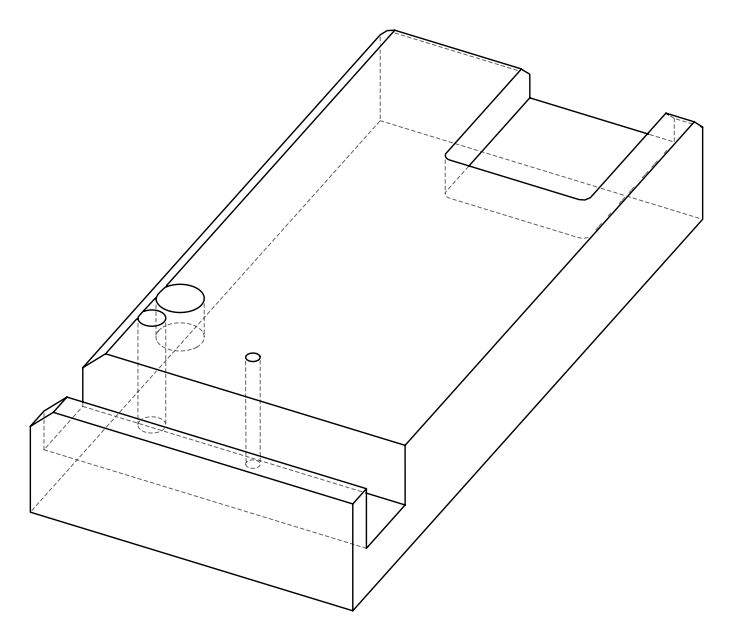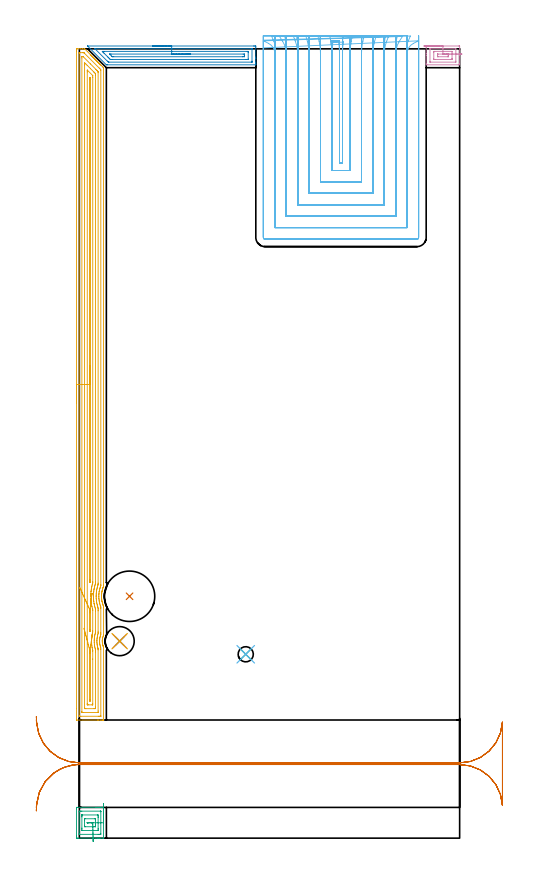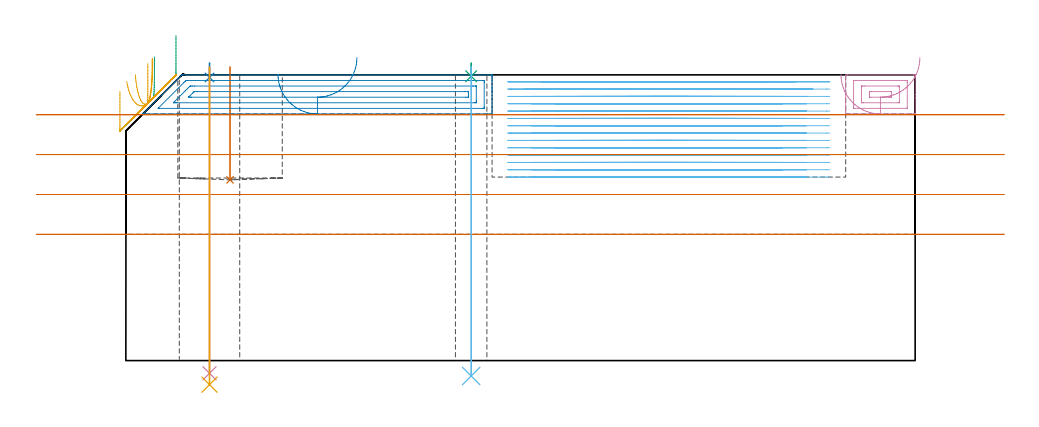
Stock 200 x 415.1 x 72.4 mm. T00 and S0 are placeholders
(PLAN: 12 operations, 7 tool changes, 92.1 min)
(1 INDEXABLE_INSERT_DRILL_BLIND_HOLE_FROM_SOLID | STEP1POCKET | NXT0302_024 | 0.12 min | 14484 mm3)
(2 AREA_MILL | FG_CHAMFER_SURFACE | UGT0205_001 | 2.89 min | 4811 mm3)
(3 AREA_MILL_1 | FG_CHAMFER_SURFACE_1 | UGT0205_001 | 0.97 min | 2345 mm3)
(4 AREA_MILL_2 | FG_CHAMFER_SURFACE_2 | UGT0205_001 | 0.78 min | 1148 mm3)
(5 AREA_MILL_3 | FG_CHAMFER_SURFACE_3 | UGT0205_001 | 17.02 min | 35790 mm3)
(6 MILL_SLOT | SLOT_PARTIAL_RECTANGULAR | NXT0201_009 | Follow Part, ap 2, ae 75% | 64.08 min | 240528 mm3)
(7 MILL_RECTANGULAR_SLOT | SLOT_RECTANGULAR | UGT0201_009 | Follow Part, ap 11.25, ae 75% | 5.23 min | 369448 mm3)
(8 SPOT_DRILL | STEP1HOLE | NXT0321_9005460120000 | 0.03 min | 59 mm3)
(9 SPOT_DRILL_1 | STEP1HOLE_1 | NXT0321_9005460120000 | 0.03 min | 11 mm3)
(10 DRILL_THROUGH_HOLE_INTO_CENTER | STEP1HOLE | NXT0301_065 | 0.31 min | 4992 mm3)
(11 DRILL_TO_ENLARGE_THROUGH_HOLE | STEP1HOLE | UGT0301_283 | 0.32 min | 8287 mm3)
(12 DRILL_THROUGH_HOLE_INTO_CENTER_1 | STEP1HOLE_1 | UGT0301_475 | 0.31 min | 3638 mm3)
(TOOL NXT0302_024 | Index. Insert Drill 26.5mm [880-D2650L32-03] | D26.5 PA176 FL80 Z2)
(TOOL UGT0205_001 | Chamfer Mill 20 x 3 x 45 deg. | D20 FL50 Z2)
(TOOL NXT0201_009 | ENDMILL 8mm [2P460-0800-NA 1630] | D8 FL26 Z6)
(TOOL UGT0201_009 | End Mill 45 mm | D45 FL63 Z6)
(TOOL NXT0321_9005460120000 | NC Spot Drill, 142deg, 12mm, Carbide, Uncoated | D12 PA142 FL30 Z2)
(TOOL NXT0301_065 | Carbide Drill 9.4mm [860.1-0940-075A1-MM 2214] | D9.4 PA140 FL98 Z2)
(TOOL UGT0301_283 | Twist Drill 15.3 mm | D15.3 PA118 FL120 Z2)
(TOOL UGT0301_475 | Carbide Drill 8.0 mm | D8 PA118 FL75 Z2)
(OP 1 INDEXABLE_INSERT_DRILL_BLIND_HOLE_FROM_SOLID)
G17 G21 G94 G90
T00 M6
G54
G17 G0 G90 X26.4 Y127.2 S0 M3
G43 Z82.4 H1
G94 G81 G98 Z45.8 F250. R74.4
G80
M5
M2
(OP 2 AREA_MILL)
G17 G21 G94 G90
T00 M6
G54
G17 G0 G90 X38.55 Y416.6 S1061 M3
G43 Z82.4 H0
Z72.5
G94 G1 X38.588 Z71.628 F250.
X38.702 Z70.763
X38.891 Z69.912
X39.153 Z69.08
X39.487 Z68.274
X39.89 Z67.5
X40.359 Z66.764
X40.89 Z66.072
X41.479 Z65.429
X42.122 Z64.84
X42.814 Z64.308
X43.55 Z63.84
X44.324 Z63.437
X45.13 Z63.103
X45.962 Z62.841
X46.814 Z62.652
X47.678 Z62.538
X48.55 Z62.5
X91.692
X92.214 Y416.599 Z62.501
X92.729 Y416.594 Z62.503
X92.792 Y416.592 Z62.505
X92.8 Y416.081 Z63.016
Y410.764 Z68.331
Y410.158 Z68.94
Y409.878 Z69.219
Y408.105 Z70.99
Y407.545 Z71.554
Y407.028 Z72.071
Y406.724 Z72.367
X92.791 Y406.703 Z72.388
X92.659 Y406.7 Z72.4
X14.688
X14.2 Y406.707 Z72.393
X14.171 Y406.729 Z72.371
X4.441 Y416.458 Z62.639
X4.377 Y416.524 Z62.573
X4.313 Y416.591 Z62.505
X4.404 Y416.598 Z62.502
X4.441 Y416.6 Z62.5
X48.55
Y415.186 Z63.914
X90.441
X90.652 Y415.182 Z63.918
X90.756 Y415.179 Z63.921
X90.791 Y415.17 Z63.93
X90.794 Y415.138 Z63.962
X90.797 Y415.055 Z64.045
X90.8 Y414.829 Z64.271
X90.799 Y408.625 Z70.475
X90.794 Y408.258 Z70.842
X90.79 Y408.154 Z70.946
X90.781 Y408.12 Z70.98
X90.761 Y408.119 Z70.981
X90.652 Y408.116 Z70.984
X90.431 Y408.114 Z70.986
X15.57
X15.35 Y408.118 Z70.982
X15.245 Y408.121 Z70.979
X15.028 Y408.33 Z70.77
X14.688 Y408.662 Z70.438
X8.278 Y415.072 Z64.028
X8.234 Y415.118 Z63.982
X8.192 Y415.165 Z63.935
X8.182 Y415.18 Z63.92
X8.191 Y415.181 Z63.919
X8.242 Y415.184 Z63.916
X8.451 Y415.186 Z63.914
X48.55
Y413.772 Z65.328
X88.299 Y413.771 Z65.329
X88.649 Y413.769 Z65.331
X88.765 Y413.767 Z65.333
X88.78 Y413.765 Z65.335
X88.79 Y413.751 Z65.349
X88.795 Y413.672 Z65.428
X88.798 Y413.573 Z65.527
X88.8 Y413.423 Z65.677
Y413.273 Z65.827
X88.799 Y409.729 Z69.371
X88.793 Y409.578 Z69.522
X88.79 Y409.539 Z69.561
X88.778 Y409.535 Z69.565
X88.737 Y409.532 Z69.568
X88.649 Y409.53 Z69.57
X88.109 Y409.529 Z69.571
X87.758 Y409.528 Z69.572
X17.362 Y409.529 Z69.571
X16.821
X16.471 Y409.533 Z69.567
X16.355 Y409.535 Z69.565
X16.269 Y409.542 Z69.558
X16.201 Y409.607 Z69.493
X15.924 Y409.878 Z69.222
X15.58 Y410.22 Z68.88
X15.035 Y410.764 Z68.336
X12.906 Y412.893 Z66.207
X12.379 Y413.423 Z65.677
X12.205 Y413.6 Z65.5
X12.07 Y413.741 Z65.359
X12.057 Y413.765 Z65.335
X12.105 Y413.767 Z65.333
X12.205 Y413.769 Z65.331
X12.556 Y413.771 Z65.329
X12.906 Y413.772 Z65.328
X48.55
Y412.357 Z66.743
X86.156
X86.727 Y412.352 Z66.748
X86.789 Y412.351 Z66.749
X86.793 Y412.267 Z66.833
X86.797 Y412.083 Z67.017
X86.8 Y411.717 Z67.383
Y411.65 Z67.45
X86.795 Y411.24 Z67.86
X86.79 Y411.036 Z68.064
X86.78 Y410.949 Z68.151
X86.683 Y410.947 Z68.153
X85.976 Y410.943 Z68.157
X85.796
X18.073
X17.362 Y410.948 Z68.152
X17.319 Y410.95 Z68.15
X17.274 Y410.987 Z68.113
X17.174 Y411.08 Z68.02
X16.98 Y411.27 Z67.83
X16.164 Y412.085 Z67.015
X16.013 Y412.239 Z66.861
X15.94 Y412.316 Z66.784
X15.913 Y412.348 Z66.752
X15.922 Y412.35 Z66.75
X16.471 Y412.356 Z66.744
X16.651 Y412.357 Z66.743
X48.55
X49.422 Z66.781
X50.287 Z66.895
X51.138 Z67.083
X51.97 Z67.346
X52.776 Z67.68
X53.55 Z68.082
X54.286 Z68.551
X54.978 Z69.082
X55.621 Z69.672
X56.21 Z70.315
X56.742 Z71.007
X57.21 Z71.743
X57.613 Z72.516
X57.947 Z73.322
X58.209 Z74.154
X58.398 Z75.006
X58.512 Z75.871
X58.55 Z76.743
G0 Z82.4
M5
M2
(OP 3 AREA_MILL_1)
G17 G21 G94 G90
T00 M6
G54
G17 G0 G90 X12.7 Y18.1 S1061 M3
G43 Z82.4 H0
G94 G1 Y18.062 Z81.528 F250.
Y17.948 Z80.663
Y17.759 Z79.812
Y17.497 Z78.98
Y17.163 Z78.174
Y16.76 Z77.4
Y16.292 Z76.664
Y15.76 Z75.972
Y15.171 Z75.329
Y14.528 Z74.74
Y13.836 Z74.208
Y13.1 Z73.74
Y12.326 Z73.337
Y11.52 Z73.003
Y10.688 Z72.741
Y9.837 Z72.552
Y8.972 Z72.438
Y8.1 Z72.4
Y0.104
X12.694 Y0.01 Z72.392
X12.476 Y0. Z72.175
X10.873 Z70.572
X10.458 Z70.154
X10.25 Z69.947
X9.574 Z69.272
X9.367 Z69.064
X8.691 Z68.385
X-0.479 Z59.218
X-1.024 Y0.001 Z58.672
X-1.243 Y0.003 Z58.453
X-1.491 Y0.008 Z58.205
X-1.494 Y0.076 Z58.203
X-1.499 Y0.549 Z58.201
X-1.5 Y1.027 Z58.2
Y15.242
X-1.499 Y15.651 Z58.201
X-1.494 Y16.124 Z58.203
X-1.491 Y16.192 Z58.205
X-1.024 Y16.2 Z58.672
X8.691 Z68.385
X9.367 Z69.064
X9.574 Z69.272
X10.25 Z69.947
X10.458 Z70.154
X10.873 Z70.572
X11.809 Z71.508
X12.224 Z71.922
X12.478 Y16.199 Z72.176
X12.694 Y16.19 Z72.392
X12.7 Y16.095 Z72.4
Y8.1
X11.286 Z70.986
X11.285 Y2.325 Z70.985
X11.282 Y2.117 Z70.982
X11.279 Y2.023 Z70.979
X11.104 Y2.01 Z70.804
X10.779 Y2.002 Z70.479
X10.458 Y2.001 Z70.158
X9.898 Y2. Z69.598
X0.182 Z59.882
X0.012 Y2.003 Z59.712
X-0.052 Y2.006 Z59.648
X-0.075 Y2.009 Z59.625
X-0.079 Y2.036 Z59.621
X-0.083 Y2.113 Z59.617
X-0.086 Y2.27 Z59.614
Y2.325
X-0.085 Y13.875 Z59.615
X-0.082 Y14.083 Z59.618
X-0.079 Y14.177 Z59.621
X0.096 Y14.19 Z59.796
X0.421 Y14.198 Z60.121
X0.742 Y14.199 Z60.442
X1.302 Y14.2 Z61.002
X11.018 Z70.718
X11.188 Y14.197 Z70.888
X11.252 Y14.194 Z70.952
X11.275 Y14.191 Z70.975
X11.279 Y14.164 Z70.979
X11.283 Y14.087 Z70.983
X11.286 Y13.93 Z70.986
Y13.875
Y8.1
X9.872 Z69.572
Y4.991
X9.871 Y4.692 Z69.571
X9.869 Y4.102 Z69.569
X9.867 Y4.029 Z69.567
X9.866 Y4.017 Z69.566
X9.844 Y4.01 Z69.544
X9.777 Y4.005 Z69.477
X9.675 Y4.001 Z69.375
X1.727 Y4. Z61.427
X1.626 Y4.002 Z61.326
X1.524 Y4.005 Z61.224
X1.335 Y4.012 Z61.035
X1.333 Y4.102 Z61.033
X1.33 Y4.399 Z61.03
X1.329 Y4.991 Z61.029
X1.328 Y5.29 Z61.028
Y11.209
X1.329 Y11.508 Z61.029
X1.331 Y12.098 Z61.031
X1.333 Y12.171 Z61.033
X1.334 Y12.183 Z61.034
X1.356 Y12.19 Z61.056
X1.423 Y12.195 Z61.123
X1.525 Y12.199 Z61.225
X9.473 Y12.2 Z69.173
X9.574 Y12.198 Z69.274
X9.676 Y12.195 Z69.376
X9.865 Y12.187 Z69.565
X9.867 Y12.098 Z69.567
X9.87 Y11.801 Z69.57
X9.871 Y11.209 Z69.571
X9.872 Y10.911 Z69.572
Y8.1
X8.457 Z68.157
Y7.003
Y6.767
X8.453 Y6.118 Z68.153
X8.45 Y6.023 Z68.15
X8.447 Y6.009 Z68.147
X8.427 Y6.006 Z68.127
X8.38 Y6.003 Z68.08
X8.189 Y6.001 Z67.889
X3.271 Y6. Z62.971
X2.968 Y6.004 Z62.668
X2.817 Y6.008 Z62.517
X2.75 Y6.012 Z62.45
X2.748 Y6.061 Z62.448
X2.744 Y6.531 Z62.444
X2.743 Y9.197 Z62.443
Y9.433
X2.747 Y10.082 Z62.447
X2.75 Y10.177 Z62.45
X2.753 Y10.191 Z62.453
X2.773 Y10.194 Z62.473
X2.82 Y10.197 Z62.52
X3.011 Y10.199 Z62.711
X7.929 Y10.2 Z67.629
X8.232 Y10.196 Z67.932
X8.383 Y10.192 Z68.083
X8.45 Y10.188 Z68.15
X8.452 Y10.139 Z68.152
X8.456 Y9.669 Z68.156
X8.457 Y8.1 Z68.157
X7.043 Z66.743
X7.042 Y8.041 Z66.742
X7.04 Y8.022 Z66.74
X7.037 Y8.014 Z66.737
X7.023 Y8.01 Z66.723
X6.925 Y8.005 Z66.625
X6.582 Y8. Z66.282
X6.384 Z66.084
X4.816 Z64.516
X4.474 Y8.002 Z64.174
X4.275 Y8.006 Z63.975
X4.177 Y8.01 Z63.877
X4.163 Y8.015 Z63.863
X4.161 Y8.03 Z63.861
X4.158 Y8.06 Z63.858
X4.157 Y8.1 Z63.857
X4.158 Y8.159 Z63.858
X4.16 Y8.178 Z63.86
X4.163 Y8.187 Z63.863
X4.177 Y8.19 Z63.877
X4.275 Y8.195 Z63.975
X4.618 Y8.199 Z64.318
X6.583 Z66.283
X6.925 Y8.194 Z66.625
X7.023 Y8.19 Z66.723
X7.037 Y8.185 Z66.737
X7.039 Y8.17 Z66.739
X7.042 Y8.14 Z66.742
X7.043 Y8.1 Z66.743
X7.061 Y7.23 Z66.8
X7.08 Y6.368 Z66.932
X7.099 Y5.52 Z67.139
X7.117 Y4.695 Z67.42
X7.134 Y3.896 Z67.771
X7.15 Y3.131 Z68.191
X7.166 Y2.406 Z68.675
X7.181 Y1.726 Z69.221
X7.195 Y1.096 Z69.824
X7.207 Y0.521 Z70.48
X7.218 Y0.005 Z71.184
X7.228 Y-0.448 Z71.929
X7.237 Y-0.833 Z72.712
X7.243 Y-1.15 Z73.525
X7.249 Y-1.394 Z74.362
X7.252 Y-1.564 Z75.218
X7.255 Y-1.659 Z76.085
Y-1.678 Z76.957
G0 Z82.4
M5
M2
(OP 4 AREA_MILL_2)
G17 G21 G94 G90
T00 M6
G54
G17 G0 G90 X181.2 Y416.6 S1061 M3
G43 Z82.4 H0
Z72.5
G94 G1 X181.238 Z71.628 F250.
X181.352 Z70.763
X181.541 Z69.912
X181.803 Z69.08
X182.137 Z68.274
X182.54 Z67.5
X183.008 Z66.764
X183.54 Z66.072
X184.129 Z65.429
X184.772 Z64.839
X185.464 Z64.308
X186.2 Z63.84
X186.974 Z63.437
X187.78 Z63.103
X188.612 Z62.841
X189.464 Z62.652
X190.328 Z62.538
X191.2 Z62.5
X199.564
X199.935 Y416.593 Z62.503
X199.99 Y416.591 Z62.505
X200. Y416.528 Z62.567
Y412.536 Z66.557
Y411.658 Z67.442
Y407.219 Z71.881
X199.99 Y406.707 Z72.393
X199.564 Y406.7 Z72.4
X182.836
X182.41 Y406.707 Z72.393
X182.4 Y407.214 Z71.886
Y411.642 Z67.458
Y412.536 Z66.557
Y416.081 Z63.014
X182.404 Y416.533 Z62.563
X182.41 Y416.591 Z62.504
X182.469 Y416.598 Z62.498
X182.836 Y416.6 Z62.5
X191.2
Y415.186 Z63.914
X197.812 Y415.185 Z63.915
X197.991 Y415.168 Z63.932
X197.998 Y415.12 Z63.98
X198. Y415.104 Z63.996
X197.999 Y408.594 Z70.506
X197.991 Y408.198 Z70.902
X197.984 Y408.12 Z70.98
X197.965 Y408.117 Z70.983
X197.912 Y408.115 Z70.985
X184.588
X184.409 Y408.132 Z70.968
X184.402 Y408.18 Z70.92
X184.4 Y408.196 Z70.904
X184.401 Y414.706 Z64.394
X184.409 Y415.102 Z63.998
X184.416 Y415.18 Z63.92
X184.435 Y415.183 Z63.917
X184.488 Y415.185 Z63.915
X191.2 Y415.186 Z63.914
Y413.772 Z65.328
X195.696 Y413.771 Z65.329
X195.891 Y413.768 Z65.332
X195.967 Y413.765 Z65.335
X195.99 Y413.763 Z65.337
X195.993 Y413.725 Z65.375
X195.997 Y413.638 Z65.462
X196. Y413.465 Z65.635
Y409.92 Z69.18
Y409.878 Z69.223
X195.997 Y409.667 Z69.433
X195.993 Y409.562 Z69.538
X195.991 Y409.541 Z69.559
X195.953 Y409.535 Z69.565
X195.855 Y409.533 Z69.567
X195.508 Y409.529 Z69.571
X187.238
X186.704
X186.509 Y409.532 Z69.568
X186.433 Y409.535 Z69.565
X186.41 Y409.538 Z69.562
X186.407 Y409.575 Z69.525
X186.403 Y409.662 Z69.438
X186.4 Y409.835 Z69.265
Y413.38 Z65.72
Y413.423 Z65.677
X186.403 Y413.633 Z65.467
X186.407 Y413.738 Z65.362
X186.409 Y413.759 Z65.341
X186.447 Y413.765 Z65.335
X186.545 Y413.767 Z65.333
X186.892 Y413.771 Z65.329
X191.2 Y413.772 Z65.328
Y412.357 Z66.743
X193.401
X193.579
X193.817 Y412.355 Z66.745
X193.936 Y412.353 Z66.747
X193.987 Y412.351 Z66.749
X193.99 Y412.312 Z66.788
X193.998 Y411.935 Z67.165
X193.999 Y411.65 Z67.45
X193.997 Y411.05 Z68.05
X193.99 Y410.962 Z68.138
X193.986 Y410.949 Z68.151
X193.971 Y410.947 Z68.153
X193.928 Y410.945 Z68.155
X193.752 Y410.943 Z68.157
X188.821
X188.583 Y410.945 Z68.155
X188.464 Y410.947 Z68.153
X188.413 Y410.949 Z68.151
X188.41 Y410.988 Z68.112
X188.402 Y411.365 Z67.735
X188.401 Y411.65 Z67.45
X188.403 Y412.25 Z66.85
X188.41 Y412.338 Z66.762
X188.414 Y412.351 Z66.749
X188.429 Y412.353 Z66.747
X188.472 Y412.355 Z66.745
X188.648 Y412.357 Z66.743
X191.2
X192.072 Z66.781
X192.936 Z66.895
X193.788 Z67.083
X194.62 Z67.346
X195.426 Z67.68
X196.2 Z68.082
X196.936 Z68.551
X197.628 Z69.082
X198.271 Z69.672
X198.86 Z70.315
X199.391 Z71.007
X199.86 Z71.743
X200.263 Z72.517
X200.597 Z73.323
X200.859 Z74.155
X201.048 Z75.006
X201.162 Z75.871
X201.2 Z76.743
G0 Z82.4
M5
M2
(OP 5 AREA_MILL_3)
G17 G21 G94 G90
T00 M6
G54
G17 G0 G90 X-1.5 Y228.6 S1061 M3
G43 Z82.4 H0
Z68.2
G94 G1 Y228.638 Z67.328 F250.
Y228.752 Z66.463
Y228.941 Z65.612
Y229.203 Z64.78
Y229.537 Z63.974
Y229.94 Z63.2
Y230.408 Z62.464
Y230.94 Z61.772
Y231.529 Z61.129
Y232.172 Z60.54
Y232.864 Z60.008
Y233.6 Z59.54
Y234.374 Z59.137
Y235.18 Z58.803
Y236.012 Z58.541
Y236.864 Z58.352
Y237.728 Z58.238
Y238.6 Z58.2
Y414.077
X-1.499 Y414.489 Z58.201
X-1.494 Y414.964 Z58.203
X-1.491 Y415.091 Z58.205
X-1.024 Y415.1 Z58.671
X0.417 Z60.114
X1.626 Z61.32
X2.73 Z62.428
X2.794 Y415.098 Z62.491
X2.817 Y415.084 Z62.515
X4.247 Y413.654 Z63.946
X5.747 Y412.154 Z65.444
X5.792 Y412.108 Z65.491
X5.994 Y411.906 Z65.693
X6.042 Y411.86 Z65.739
X6.09 Y411.811 Z65.789
X6.285 Y411.615 Z65.984
X6.336 Y411.566 Z66.033
X6.388 Y411.513 Z66.087
X6.577 Y411.324 Z66.276
X6.63 Y411.271 Z66.327
X6.685 Y411.215 Z66.384
X6.868 Y411.033 Z66.567
X6.925 Y410.977 Z66.621
X6.983 Y410.918 Z66.682
X7.159 Y410.741 Z66.858
X7.219 Y410.682 Z66.916
X7.28 Y410.62 Z66.979
X7.451 Y410.45 Z67.15
X7.514 Y410.388 Z67.21
X7.578 Y410.323 Z67.277
X7.742 Y410.159 Z67.441
X7.808 Y410.094 Z67.504
X7.876 Y410.025 Z67.575
X8.033 Y409.867 Z67.732
X8.102 Y409.799 Z67.799
X8.173 Y409.727 Z67.872
X8.324 Y409.576 Z68.023
X8.397 Y409.505 Z68.093
X8.471 Y409.43 Z68.17
X8.616 Y409.285 Z68.315
X8.691 Y409.211 Z68.387
X8.768 Y409.132 Z68.468
X8.907 Y408.994 Z68.606
X8.986 Y408.916 Z68.682
X9.066 Y408.834 Z68.765
X9.198 Y408.702 Z68.897
X9.28 Y408.622 Z68.976
X9.364 Y408.537 Z69.063
X9.489 Y408.411 Z69.189
X9.574 Y408.327 Z69.27
X9.661 Y408.239 Z69.36
X9.781 Y408.12 Z69.48
X9.869 Y408.033 Z69.565
X9.959 Y407.942 Z69.658
X10.072 Y407.828 Z69.771
X10.163 Y407.739 Z69.859
X10.256 Y407.644 Z69.956
X10.363 Y407.537 Z70.063
X10.458 Y407.444 Z70.154
X10.554 Y407.346 Z70.253
X10.655 Y407.246 Z70.354
X10.752 Y407.15 Z70.448
X10.852 Y407.049 Z70.551
X10.946 Y406.954 Z70.645
X11.046 Y406.856 Z70.742
X11.149 Y406.751 Z70.849
X11.237 Y406.663 Z70.937
X11.341 Y406.561 Z71.037
X12.224 Y405.678 Z71.92
X12.34 Y405.561 Z72.038
X12.666 Y405.235 Z72.364
X12.671 Y405.229 Z72.368
X12.697 Y405.196 Z72.384
X12.7 Y404.668 Z72.4
Y133.245
X12.693 Y132.369 Z72.393
X12.688 Y132.352 Z72.388
X12.54 Y131.961 Z72.24
X12.518 Y131.901 Z72.218
X12.504 Y131.861 Z72.204
X12.379 Y131.516 Z72.078
X12.235 Y131.071 Z71.934
X12.183 Y130.889 Z71.883
X12.109 Y130.624 Z71.807
X11.985 Y130.12 Z71.683
X11.932 Y129.908 Z71.632
X11.93 Y129.898 Z71.63
X11.899 Y129.739 Z71.597
X11.898 Y129.732 Z71.595
X11.889 Y129.674 Z71.584
X11.822 Y129.286 Z71.517
X11.76 Y128.839 Z71.453
X11.754 Y128.781 Z71.447
X11.711 Y128.393 Z71.408
X11.677 Y127.947 Z71.376
X11.66 Y127.501 Z71.356
Y127.254 Z71.351
X11.659 Y127.054 Z71.35
X11.66 Y126.995 Z71.352
X11.664 Y126.813 Z71.359
X11.667 Y126.741 Z71.361
X11.67 Y126.608 Z71.365
X11.692 Y126.225 Z71.389
X11.696 Y126.162 Z71.393
X11.702 Y126.102 Z71.399
X11.739 Y125.716 Z71.437
X11.744 Y125.671 Z71.443
X11.798 Y125.27 Z71.493
X11.86 Y124.88 Z71.559
X11.932 Y124.492 Z71.632
X11.959 Y124.377 Z71.656
X11.974 Y124.317 Z71.67
X12.067 Y123.93 Z71.766
X12.188 Y123.485 Z71.887
X12.207 Y123.424 Z71.906
X12.327 Y123.038 Z72.026
X12.481 Y122.593 Z72.178
X12.504 Y122.531 Z72.201
X12.562 Y122.377 Z72.26
X12.671 Y122.105 Z72.369
X12.696 Y122.042 Z72.387
X12.7 Y121.64 Z72.4
X12.69 Y107.167 Z72.39
X12.685 Y106.691 Z72.38
X12.674 Y106.648 Z72.371
X12.666 Y106.623 Z72.364
X12.609 Y106.46 Z72.305
X12.475 Y106.086 Z72.174
X12.335 Y105.638 Z72.034
X12.226 Y105.193 Z71.925
X12.145 Y104.745 Z71.841
X12.092 Y104.3 Z71.786
X12.087 Y104.199 Z71.778
X12.083 Y104.141 Z71.775
X12.081 Y104.095 Z71.771
X12.063 Y103.853 Z71.76
X12.064 Y103.775 Z71.757
Y103.738 Z71.758
X12.062 Y103.407 Z71.759
X12.067 Y103.325 Z71.761
X12.072 Y103.223 Z71.769
X12.087 Y102.961 Z71.782
X12.096 Y102.889 Z71.789
X12.125 Y102.618 Z71.822
X12.137 Y102.514 Z71.833
X12.15 Y102.442 Z71.845
X12.212 Y102.068 Z71.912
X12.319 Y101.62 Z72.019
X12.445 Y101.194 Z72.143
X12.45 Y101.176 Z72.148
X12.518 Y100.98 Z72.216
X12.527 Y100.957 Z72.224
X12.664 Y100.596 Z72.356
X12.694 Y100.514 Z72.381
X12.696 Y100.463 Z72.385
X12.699 Y100.245 Z72.398
X12.7 Y62.264 Z72.4
X12.697 Y62.109 Z72.388
X12.688 Y62.108 Z72.379
X12.349 Y62.1 Z72.049
X11.991 Z71.691
X11.341 Z71.036
X10.132 Z69.829
X9.574 Z69.269
X-1.245 Z58.452
X-1.304 Y62.101 Z58.393
X-1.492 Y62.11 Z58.206
X-1.499 Y62.298 Z58.199
X-1.5 Y68.207 Z58.2
Y238.6
X-0.086 Z59.614
X-0.085 Y412.913 Z59.615
X-0.084 Y413.017 Z59.616
X-0.081 Y413.069 Z59.619
X-0.08 Y413.086 Z59.62
X-0.042 Y413.09 Z59.658
X0.352 Y413.098 Z60.052
X1.626 Y413.099 Z61.326
X2.12 Y413.096 Z61.82
X2.312 Y413.09 Z62.012
X2.365 Y413.073 Z62.065
X2.428 Y413.016 Z62.128
X2.509 Y412.939 Z62.209
X2.747 Y412.703 Z62.447
X10.458 Y404.992 Z70.158
X10.78 Y404.668 Z70.48
X11.11 Y404.328 Z70.81
X11.279 Y404.14 Z70.979
X11.286 Y403.775 Z70.986
X11.285 Y133.245 Z70.985
X11.283 Y133.036 Z70.983
X11.28 Y132.932 Z70.98
X11.277 Y132.882 Z70.977
X11.1 Y132.352 Z70.8
X10.943 Y131.861 Z70.643
X10.825 Y131.459 Z70.525
X10.78 Y131.297 Z70.48
X10.746 Y131.168 Z70.446
X10.598 Y130.567 Z70.298
X10.584 Y130.503 Z70.284
X10.573 Y130.45 Z70.273
X10.458 Y129.827 Z70.158
X10.436 Y129.695 Z70.136
X10.433 Y129.674 Z70.133
X10.338 Y128.902 Z70.038
X10.326 Y128.781 Z70.026
X10.272 Y128.076 Z69.972
X10.265 Y127.888 Z69.965
X10.248 Y127.207 Z69.948
Y126.995
X10.274 Y126.288 Z69.974
X10.286 Y126.102 Z69.986
X10.356 Y125.312 Z70.056
X10.369 Y125.21 Z70.069
X10.458 Y124.581 Z70.158
X10.513 Y124.261 Z70.213
X10.611 Y123.799 Z70.311
X10.701 Y123.424 Z70.401
X10.784 Y123.094 Z70.484
X10.947 Y122.531 Z70.647
X11.181 Y121.799 Z70.881
X11.234 Y121.638 Z70.934
X11.269 Y121.532 Z70.969
X11.278 Y121.428 Z70.978
X11.285 Y120.745 Z70.985
X11.277 Y108.246 Z70.977
X11.274 Y107.42 Z70.974
X11.272 Y107.353 Z70.972
X11.262 Y107.15 Z70.962
X11.208 Y106.974 Z70.908
X11.12 Y106.684 Z70.82
X11.053 Y106.46 Z70.753
X10.93 Y105.983 Z70.63
X10.84 Y105.567 Z70.54
X10.78 Y105.241 Z70.48
X10.707 Y104.674 Z70.407
X10.685 Y104.444 Z70.385
X10.653 Y103.781 Z70.353
Y103.584
X10.658 Y103.238 Z70.358
X10.673 Y102.889 Z70.373
X10.68 Y102.776 Z70.38
X10.692 Y102.652 Z70.392
X10.776 Y101.996 Z70.476
X10.843 Y101.606 Z70.543
X10.957 Y101.103 Z70.657
X11.149 Y100.403 Z70.849
X11.209 Y100.21 Z70.909
X11.276 Y99.999 Z70.976
X11.284 Y99.317 Z70.984
X11.285 Y64.287 Z70.985
X11.284 Y64.183 Z70.984
X11.281 Y64.131 Z70.981
X11.28 Y64.114 Z70.98
X11.241 Y64.11 Z70.941
X10.848 Y64.102 Z70.548
X10.458 Y64.101 Z70.158
X9.967 Y64.1 Z69.667
X0.742 Z60.442
X0.249 Y64.102 Z59.949
X0.026 Y64.109 Z59.726
X-0.079 Y64.114 Z59.621
X-0.085 Y64.44 Z59.615
Y64.497
X-0.086 Y238.6 Z59.614
X1.328 Z61.028
X1.329 Y410.324 Z61.029
X1.333 Y410.918 Z61.033
X1.335 Y411.066 Z61.035
X1.342 Y411.09 Z61.042
X1.386 Y411.095 Z61.086
X1.447 Y411.098 Z61.147
X1.626 Y411.095 Z61.326
X1.805 Y411.09 Z61.505
X1.908 Y411.081 Z61.608
X1.966 Y411.028 Z61.666
X2.081 Y410.918 Z61.781
X5.834 Y407.167 Z65.534
X8.691 Y404.31 Z68.391
X9.225 Y403.775 Z68.925
X9.574 Y403.421 Z69.274
X9.84 Y403.148 Z69.54
X9.865 Y403.111 Z69.565
X9.867 Y403.062 Z69.567
X9.87 Y402.982 Z69.57
X9.871 Y402.882 Z69.571
Y402.582
Y134.138
X9.87 Y133.839 Z69.57
X9.867 Y133.542 Z69.567
X9.864 Y133.395 Z69.564
X9.822 Y133.245 Z69.522
X9.765 Y133.053 Z69.465
X9.574 Y132.434 Z69.274
X9.556 Y132.371 Z69.256
X9.551 Y132.352 Z69.251
X9.374 Y131.662 Z69.074
X9.325 Y131.459 Z69.025
X9.206 Y130.938 Z68.906
X9.139 Y130.567 Z68.839
X9.071 Y130.183 Z68.771
X9.001 Y129.674 Z68.701
X8.966 Y129.396 Z68.666
X8.905 Y128.781 Z68.605
X8.888 Y128.581 Z68.588
X8.849 Y127.888 Z68.549
X8.843 Y127.735 Z68.543
X8.834 Y126.995 Z68.534
X8.835 Y126.85 Z68.535
X8.866 Y126.102 Z68.566
X8.877 Y125.914 Z68.577
X8.942 Y125.21 Z68.642
X8.972 Y124.926 Z68.672
X9.059 Y124.317 Z68.759
X9.13 Y123.873 Z68.83
X9.217 Y123.424 Z68.917
X9.37 Y122.737 Z69.07
X9.424 Y122.531 Z69.124
X9.574 Y121.976 Z69.274
X9.676 Y121.638 Z69.376
X9.722 Y121.489 Z69.422
X9.862 Y121.041 Z69.562
X9.866 Y120.745 Z69.566
X9.869 Y120.448 Z69.569
X9.87 Y119.853 Z69.57
Y119.554
X9.863 Y108.847 Z69.563
X9.861 Y108.246 Z69.561
X9.86 Y107.957 Z69.56
X9.855 Y107.656 Z69.555
X9.734 Y107.192 Z69.434
X9.574 Y106.582 Z69.274
X9.55 Y106.46 Z69.25
X9.41 Y105.734 Z69.11
X9.385 Y105.567 Z69.085
X9.306 Y104.946 Z69.006
X9.281 Y104.674 Z68.981
X9.252 Y104.108 Z68.952
X9.239 Y103.781 Z68.939
X9.244 Y103.223 Z68.944
X9.259 Y102.889 Z68.959
X9.306 Y102.267 Z69.006
X9.339 Y101.996 Z69.039
X9.383 Y101.652 Z69.083
X9.449 Y101.23 Z69.149
X9.474 Y101.103 Z69.174
X9.574 Y100.629 Z69.274
X9.681 Y100.21 Z69.381
X9.72 Y100.063 Z69.42
X9.838 Y99.628 Z69.538
X9.862 Y99.538 Z69.562
X9.865 Y99.465 Z69.565
X9.868 Y99.317 Z69.568
X9.87 Y99.019 Z69.57
X9.871 Y66.876 Z69.571
X9.866 Y66.282 Z69.566
X9.864 Y66.134 Z69.564
X9.858 Y66.11 Z69.558
X9.814 Y66.105 Z69.514
X9.753 Y66.101 Z69.453
X1.805 Y66.1 Z61.505
X1.626 Y66.103 Z61.326
X1.446 Y66.107 Z61.146
X1.335 Y66.112 Z61.035
X1.332 Y66.182 Z61.032
X1.33 Y66.282 Z61.03
X1.329 Y66.582 Z61.029
X1.328 Y238.6 Z61.028
X2.743 Z62.443
Y406.454
X2.744 Y407.109 Z62.444
X2.745 Y407.346 Z62.445
X2.75 Y407.772 Z62.45
X3.2 Y407.346 Z62.9
X3.392 Y407.158 Z63.092
X4.098 Y406.454 Z63.798
X5.884 Y404.668 Z65.584
X7.669 Y402.882 Z67.369
X7.808 Y402.743 Z67.508
X8.181 Y402.364 Z67.881
X8.368 Y402.172 Z68.068
X8.45 Y402.078 Z68.15
X8.452 Y401.989 Z68.152
X8.456 Y401.334 Z68.156
X8.457 Y135.031 Z68.157
X8.456 Y134.376 Z68.156
X8.454 Y134.138 Z68.154
X8.449 Y133.812 Z68.149
X8.377 Y133.562 Z68.077
X8.287 Y133.245 Z67.987
X8.183 Y132.866 Z67.883
X8.047 Y132.352 Z67.747
X7.999 Y132.159 Z67.699
X7.835 Y131.459 Z67.535
X7.83 Y131.437 Z67.53
X7.808 Y131.317 Z67.508
X7.698 Y130.678 Z67.398
X7.681 Y130.567 Z67.381
X7.591 Y129.893 Z67.291
X7.566 Y129.674 Z67.266
X7.507 Y129.085 Z67.207
X7.482 Y128.781 Z67.182
X7.451 Y128.249 Z67.151
X7.434 Y127.888 Z67.134
X7.424 Y127.383 Z67.124
X7.419 Y126.995 Z67.119
X7.434 Y126.48 Z67.134
X7.45 Y126.102 Z67.15
X7.487 Y125.535 Z67.187
X7.516 Y125.21 Z67.216
X7.583 Y124.544 Z67.283
X7.614 Y124.317 Z67.314
X7.734 Y123.498 Z67.434
X7.747 Y123.424 Z67.447
X7.808 Y123.096 Z67.508
X7.93 Y122.531 Z67.63
X7.966 Y122.371 Z67.666
X8.154 Y121.638 Z67.854
X8.286 Y121.155 Z67.986
X8.402 Y120.745 Z68.102
X8.449 Y120.579 Z68.149
X8.452 Y120.417 Z68.152
X8.455 Y120.091 Z68.155
X8.456 Y119.853 Z68.156
X8.455 Y119.198 Z68.155
X8.449 Y109.138 Z68.149
X8.447 Y108.492 Z68.147
X8.444 Y108.246 Z68.144
X8.441 Y108.085 Z68.141
X8.41 Y107.941 Z68.11
X8.274 Y107.353 Z67.974
X8.187 Y106.97 Z67.887
X8.084 Y106.46 Z67.784
X8.039 Y106.226 Z67.739
X7.945 Y105.567 Z67.645
X7.929 Y105.444 Z67.629
X7.892 Y105.081 Z67.592
X7.858 Y104.674 Z67.558
X7.855 Y104.627 Z67.555
X7.819 Y103.781 Z67.519
Y103.771
X7.836 Y102.889 Z67.536
X7.837 Y102.859 Z67.537
X7.904 Y101.996 Z67.604
X7.914 Y101.888 Z67.614
X8.021 Y101.103 Z67.721
X8.064 Y100.844 Z67.764
X8.191 Y100.21 Z67.891
X8.309 Y99.704 Z68.009
X8.446 Y99.152 Z68.146
X8.449 Y98.989 Z68.149
X8.454 Y98.664 Z68.154
X8.455 Y98.424 Z68.155
X8.456 Y97.769 Z68.156
Y69.198
X8.455 Y68.961 Z68.155
X8.45 Y68.311 Z68.15
X8.44 Y68.11 Z68.14
X7.776 Y68.1 Z67.476
X3.36 Z63.06
X2.96 Y68.106 Z62.66
X2.761 Y68.11 Z62.461
X2.749 Y68.116 Z62.449
X2.747 Y68.131 Z62.447
X2.744 Y68.166 Z62.444
X2.743 Y68.216 Z62.443
Y68.724
Y238.6
X4.157 Z63.857
Y403.002
X4.159 Y403.775 Z63.859
X4.161 Y403.891 Z63.861
X4.163 Y403.918 Z63.863
X4.221 Y403.87 Z63.921
X4.275 Y403.824 Z63.975
X4.326 Y403.775 Z64.026
X6.925 Y401.176 Z66.625
X7.001 Y401.097 Z66.701
X7.027 Y401.063 Z66.727
X7.036 Y401.034 Z66.736
X7.039 Y400.981 Z66.739
X7.043 Y400.204 Z66.743
Y400.084
Y134.911
X7.041 Y134.525 Z66.741
X7.038 Y134.332 Z66.738
X7.036 Y134.237 Z66.736
X7.011 Y134.138 Z66.711
X6.993 Y134.069 Z66.693
X6.925 Y133.828 Z66.625
X6.802 Y133.369 Z66.502
X6.77 Y133.245 Z66.47
X6.627 Y132.653 Z66.327
X6.558 Y132.352 Z66.258
X6.465 Y131.924 Z66.165
X6.38 Y131.459 Z66.08
X6.33 Y131.168 Z66.03
X6.241 Y130.567 Z65.941
X6.217 Y130.389 Z65.917
X6.133 Y129.674 Z65.833
X6.124 Y129.59 Z65.824
X6.056 Y128.781 Z65.756
X6.055 Y128.767 Z65.755
X6.042 Y128.531 Z65.742
X6.014 Y127.916 Z65.714
X6.013 Y127.888 Z65.713
X6. Y127.037 Z65.7
X6.027 Y126.102 Z65.727
X6.042 Y125.812 Z65.742
X6.085 Y125.21 Z65.785
X6.089 Y125.162 Z65.789
X6.175 Y124.317 Z65.875
X6.193 Y124.164 Z65.893
X6.302 Y123.424 Z66.002
X6.352 Y123.11 Z66.052
X6.458 Y122.531 Z66.158
X6.569 Y121.998 Z66.269
X6.654 Y121.638 Z66.354
X6.858 Y120.813 Z66.558
X7.029 Y120.188 Z66.729
X7.037 Y119.971 Z66.737
X7.04 Y119.853 Z66.74
X7.041 Y119.735 Z66.741
X7.034 Y109.028 Z66.734
X7.03 Y108.637 Z66.73
X7.027 Y108.443 Z66.727
X6.988 Y108.246 Z66.688
X6.976 Y108.194 Z66.676
X6.925 Y107.981 Z66.625
X6.812 Y107.466 Z66.512
X6.789 Y107.353 Z66.489
X6.668 Y106.719 Z66.368
X6.63 Y106.46 Z66.33
X6.558 Y105.938 Z66.258
X6.514 Y105.567 Z66.214
X6.474 Y105.13 Z66.174
X6.446 Y104.674 Z66.146
X6.428 Y104.284 Z66.128
X6.411 Y103.781 Z66.111
X6.416 Y103.403 Z66.116
X6.427 Y102.889 Z66.127
X6.449 Y102.477 Z66.149
X6.484 Y101.996 Z66.184
X6.53 Y101.502 Z66.23
X6.583 Y101.103 Z66.283
X6.674 Y100.463 Z66.374
X6.721 Y100.21 Z66.421
X6.898 Y99.344 Z66.598
X6.904 Y99.317 Z66.604
X6.925 Y99.23 Z66.625
X7.033 Y98.773 Z66.733
X7.039 Y98.543 Z66.739
X7.041 Y98.424 Z66.741
X7.042 Y94.183 Z66.742
X7.043 Y70.627 Z66.743
X7.036 Y70.119 Z66.736
X7.004 Y70.11 Z66.704
X6.925 Y70.107 Z66.625
X6.68 Y70.101 Z66.38
X4.914 Y70.1 Z64.614
X4.275 Y70.105 Z63.975
X4.184 Y70.108 Z63.884
X4.164 Y70.11 Z63.864
X4.161 Y70.228 Z63.861
X4.159 Y70.388 Z63.859
X4.157 Y70.627 Z63.857
Y70.746
Y238.6
X5.571 Z65.271
Y398.894
X5.572 Y399.311 Z65.272
X5.575 Y399.728 Z65.275
X5.577 Y399.78 Z65.277
X5.6 Y399.987 Z65.3
X5.622 Y399.785 Z65.322
X5.625 Y399.732 Z65.325
X5.629 Y399.311 Z65.329
Y399.252
Y135.865
X5.628 Y135.449 Z65.328
X5.625 Y135.031 Z65.325
X5.62 Y134.63 Z65.32
X5.607 Y134.578 Z65.307
X5.593 Y134.529 Z65.293
X5.578 Y134.575 Z65.278
X5.575 Y134.609 Z65.275
X5.571 Y135.031 Z65.271
Y135.089
Y238.6
Y239.472 Z65.309
Y240.336 Z65.423
Y241.188 Z65.612
Y242.02 Z65.874
Y242.826 Z66.208
Y243.6 Z66.611
Y244.336 Z67.08
Y245.028 Z67.611
Y245.671 Z68.2
Y246.26 Z68.843
Y246.792 Z69.535
Y247.26 Z70.271
Y247.663 Z71.045
Y247.997 Z71.851
Y248.259 Z72.683
Y248.448 Z73.535
Y248.562 Z74.4
Y248.6 Z75.271
G0 Z82.4
X0.22 Y131.818
Z70.729
G1 X0.37 Y131.484 Z69.937
X0.548 Y131.089 Z69.181
X0.752 Y130.634 Z68.464
X0.982 Y130.125 Z67.794
X1.234 Y129.564 Z67.175
X1.508 Y128.957 Z66.612
X1.8 Y128.306 Z66.11
X2.11 Y127.619 Z65.671
X2.434 Y126.899 Z65.3
X2.77 Y126.152 Z64.999
X3.116 Y125.384 Z64.771
X3.468 Y124.601 Z64.616
X3.825 Y123.809 Z64.537
X4.183 Y123.014 Z64.535
X4.54 Y122.221 Z64.608
X4.892 Y121.437 Z64.757
X5.239 Y120.668 Z64.98
X5.576 Y119.92 Z65.276
X5.583 Y119.902 Z65.283
X5.599 Y119.853 Z65.299
X5.62 Y119.774 Z65.32
X5.624 Y119.382 Z65.324
X5.626 Y118.96 Z65.326
X5.627 Y118.542 Z65.327
X5.62 Y109.089 Z65.32
X5.616 Y108.878 Z65.316
X5.613 Y108.776 Z65.313
X5.596 Y108.696 Z65.296
X5.588 Y108.664 Z65.288
X5.578 Y108.693 Z65.278
X5.575 Y108.717 Z65.275
X5.572 Y109.138 Z65.272
X5.571 Y109.563 Z65.271
Y119.853
X5.572 Y119.888 Z65.272
X5.574 Y119.906 Z65.274
X5.576 Y119.92 Z65.276
X5.682 Y120.773 Z65.42
X5.786 Y121.611 Z65.639
X5.888 Y122.427 Z65.931
X5.986 Y123.215 Z66.293
X6.079 Y123.968 Z66.723
X6.168 Y124.681 Z67.218
X6.251 Y125.349 Z67.773
X6.328 Y125.966 Z68.385
X6.398 Y126.528 Z69.049
X6.46 Y127.03 Z69.759
X6.515 Y127.469 Z70.511
X6.561 Y127.841 Z71.299
X6.599 Y128.144 Z72.116
X6.627 Y128.374 Z72.957
X6.647 Y128.532 Z73.815
X6.657 Y128.614 Z74.684
X6.658 Y128.621 Z75.556
X6.65 Y128.552 Z76.426
G0 X2.412 Y110.356 Z72.444
G1 X2.479 Y110.109 Z71.61
X2.564 Y109.793 Z70.802
X2.667 Y109.409 Z70.025
X2.787 Y108.962 Z69.285
X2.924 Y108.454 Z68.589
X3.076 Y107.89 Z67.942
X3.241 Y107.273 Z67.347
X3.42 Y106.609 Z66.811
X3.61 Y105.902 Z66.337
X3.811 Y105.158 Z65.928
X4.019 Y104.382 Z65.588
X4.235 Y103.58 Z65.319
X4.456 Y102.759 Z65.124
X4.68 Y101.925 Z65.003
X4.907 Y101.083 Z64.959
X5.133 Y100.242 Z64.99
X5.358 Y99.406 Z65.097
X5.58 Y98.582 Z65.28
X5.594 Y98.53 Z65.294
X5.62 Y98.424 Z65.32
X5.621 Y98.366 Z65.321
X5.626 Y97.952 Z65.326
X5.627 Y97.532 Z65.327
X5.628 Y97.114 Z65.328
Y72.95
X5.626 Y72.532 Z65.326
X5.623 Y72.154 Z65.323
X5.621 Y72.114 Z65.321
X5.582 Y72.104 Z65.282
X5.577 Y72.108 Z65.277
X5.574 Y72.112 Z65.274
X5.571 Y72.532 Z65.271
Y72.59
X5.572 Y98.481 Z65.272
X5.573 Y98.509 Z65.273
X5.577 Y98.565 Z65.277
X5.58 Y98.582 Z65.28
X5.702 Y99.43 Z65.441
X5.822 Y100.262 Z65.676
X5.939 Y101.07 Z65.983
X6.052 Y101.848 Z66.361
X6.159 Y102.591 Z66.805
X6.26 Y103.293 Z67.314
X6.355 Y103.948 Z67.882
X6.442 Y104.552 Z68.506
X6.521 Y105.099 Z69.18
X6.592 Y105.586 Z69.9
X6.653 Y106.01 Z70.661
X6.705 Y106.366 Z71.455
X6.746 Y106.652 Z72.278
X6.777 Y106.866 Z73.124
X6.797 Y107.007 Z73.984
X6.807 Y107.072 Z74.854
X6.805 Y107.063 Z75.727
X6.793 Y106.978 Z76.595
G0 Z82.4
M5
M2
(OP 6 MILL_SLOT)
G17 G21 G94 G90
T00 M6
G54
G17 G0 G90 X131.669 Y422.051 S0 M3
G43 Z82.519 H1
Z70.661
G94 G1 X132.21 Y419.1 F250.
G2 X132.368 Y418.171 R36. F500.
G1 X136.32 Y418.789
G3 X138.88 Y418.79 R4.
X138.4 Y412.613 R40.
G1 Y355.1
X136.8
Y412.61
G3 X136.32 Y418.789 R40.
G1 X132.368 Y418.171
G2 X132.8 Y412.61 R36.
G1 Y351.1
X142.4
Y412.613
G2 X142.989 Y419.1 R36.
G1 X143.53 Y422.051 F250.
X125.44 Y422.029
X126.09 Y419.1
G2 X126.8 Y412.61 R30. F500.
G1 Y345.1
X148.4
Y412.613
G2 X149.11 Y419.1 R30.
G1 X149.759 Y422.029 F250.
X119.094 Y421.988
X119.906 Y419.1
G2 X120.8 Y412.61 R24. F500.
G1 Y339.1
X154.4
Y412.613
G2 X155.293 Y419.1 R24.
G1 X156.104 Y421.988 F250.
X112.507 Y421.898
X113.589 Y419.1
G2 X114.8 Y412.61 R18. F500.
G1 Y333.1
X160.4
Y412.613
G2 X161.61 Y419.1 R18.
G1 X162.691 Y421.898 F250.
X105.271 Y421.623
X106.893 Y419.1
G2 X108.8 Y412.61 R12. F500.
G1 Y327.1
X166.4
Y412.613
G2 X168.305 Y419.1 R12.
G1 X169.926 Y421.624 F250.
X96.878 Y419.317
X99.546 Y417.945
G2 X102.8 Y412.61 R6. F500.
G1 Y321.1
X172.4
Y412.613
G2 X175.67 Y417.956 R6.
G1 X178.341 Y419.321 F250.
X96.8 Y415.61 F500.
Y412.61 F250.
Y315.9 F500.
G3 X97.6 Y315.1 R0.8
G1 X177.6
G3 X178.4 Y315.9 R0.8
G1 Y412.613
Y415.613 F250.
G0 Z82.519
X138.651 Y422.095
Z68.802
G1 X138.472 Y419.1
G3 X138.4 Y416.709 R40. F500.
G1 Y355.1
X136.8
Y416.678
G3 X136.727 Y419.1 R40.
G1 X132.718
G2 X132.8 Y416.678 R36.
G1 Y351.1
X142.4
Y416.709
G2 X142.479 Y419.1 R36.
G1 X142.679 Y422.093 F250.
X126.46 Y422.09
X126.702 Y419.1
G2 X126.8 Y416.678 R30. F500.
G1 Y345.1
X148.4
Y416.709
G2 X148.495 Y419.1 R30.
G1 X148.735 Y422.09 F250.
X120.375 Y422.085
X120.677 Y419.1
G2 X120.8 Y416.678 R24. F500.
G1 Y339.1
X154.4
Y416.709
G2 X154.519 Y419.1 R24.
G1 X154.818 Y422.085 F250.
X114.233 Y422.073
X114.636 Y419.1
G2 X114.8 Y416.678 R18. F500.
G1 Y333.1
X160.4
Y416.709
G2 X160.559 Y419.1 R18.
G1 X160.958 Y422.073 F250.
X107.947 Y422.038
X108.553 Y419.1
G2 X108.8 Y416.678 R12. F500.
G1 Y327.1
X166.4
Y416.709
G2 X166.641 Y419.1 R12.
G1 X167.238 Y422.04 F250.
X101.078 Y421.845
X102.289 Y419.1
G2 X102.8 Y416.678 R6. F500.
G1 Y321.1
X172.4
Y416.709
G2 X172.897 Y419.1 R6.
G1 X174.092 Y421.852 F250.
X96.8 Y419.678
Y416.678
Y315.9 F500.
G3 X97.6 Y315.1 R0.8
G1 X177.6
G3 X178.4 Y315.9 R0.8
G1 Y416.709
Y419.709 F250.
G0 X138.434 Y422.1 Z66.944
G1 X138.402 Y419.1
G3 X138.4 Y418.682 R40. F500.
G1 Y355.1
X136.8
Y418.68
G3 X136.798 Y419.1 R40.
G1 X132.798
G2 X132.8 Y418.68 R36.
G1 Y351.1
X142.4
Y418.682
G2 X142.402 Y419.1 R36.
G1 X142.437 Y422.1 F250.
X126.755
X126.797 Y419.1
G2 X126.8 Y418.68 R30. F500.
G1 Y345.1
X148.4
Y418.682
G2 X148.403 Y419.1 R30.
G1 X148.445 Y422.1 F250.
X120.744
X120.796 Y419.1
G2 X120.8 Y418.68 R24. F500.
G1 Y339.1
X154.4
Y418.682
G2 X154.404 Y419.1 R24.
G1 X154.456 Y422.1 F250.
X114.725 Y422.099
X114.795 Y419.1
G2 X114.8 Y418.68 R18. F500.
G1 Y333.1
X160.4
Y418.682
G2 X160.405 Y419.1 R18.
G1 X160.474 Y422.099 F250.
X108.688 Y422.098
X108.793 Y419.1
G2 X108.8 Y418.68 R12. F500.
G1 Y327.1
X166.4
Y418.682
G2 X166.407 Y419.1 R12.
G1 X166.512 Y422.098 F250.
X102.576 Y422.093
X102.785 Y419.1
G2 X102.8 Y418.68 R6. F500.
G1 Y321.1
X172.4
Y418.682
G2 X172.415 Y419.1 R6.
G1 X172.623 Y422.093 F250.
X96.8 Y421.68
Y418.68
Y315.9 F500.
G3 X97.6 Y315.1 R0.8
G1 X177.6
G3 X178.4 Y315.9 R0.8
G1 Y418.682
Y421.682 F250.
G0 X138.4 Y422.1 Z65.085
G1 Y419.1
Y355.1 F500.
X136.8
Y419.1
X132.8
Y351.1
X142.4
Y419.1
Y422.1 F250.
X126.8
Y419.1
Y345.1 F500.
X148.4
Y419.1
Y422.1 F250.
X120.8
Y419.1
Y339.1 F500.
X154.4
Y419.1
Y422.1 F250.
X114.8
Y419.1
Y333.1 F500.
X160.4
Y419.1
Y422.1 F250.
X108.8
Y419.1
Y327.1 F500.
X166.4
Y419.1
Y422.1 F250.
X102.8
Y419.1
Y321.1 F500.
X172.4
Y419.1
Y422.1 F250.
X96.8
Y419.1
Y315.9 F500.
G3 X97.6 Y315.1 R0.8
G1 X177.6
G3 X178.4 Y315.9 R0.8
G1 Y419.1
Y422.1 F250.
G0 X138.4 Z63.227
G1 Y419.1
Y355.1 F500.
X136.8
Y419.1
X132.8
Y351.1
X142.4
Y419.1
Y422.1 F250.
X126.8
Y419.1
Y345.1 F500.
X148.4
Y419.1
Y422.1 F250.
X120.8
Y419.1
Y339.1 F500.
X154.4
Y419.1
Y422.1 F250.
X114.8
Y419.1
Y333.1 F500.
X160.4
Y419.1
Y422.1 F250.
X108.8
Y419.1
Y327.1 F500.
X166.4
Y419.1
Y422.1 F250.
X102.8
Y419.1
Y321.1 F500.
X172.4
Y419.1
Y422.1 F250.
X96.8
Y419.1
Y315.9 F500.
G3 X97.6 Y315.1 R0.8
G1 X177.6
G3 X178.4 Y315.9 R0.8
G1 Y419.1
Y422.1 F250.
G0 X138.4 Z61.368
G1 Y419.1
Y355.1 F500.
X136.8
Y419.1
X132.8
Y351.1
X142.4
Y419.1
Y422.1 F250.
X126.8
Y419.1
Y345.1 F500.
X148.4
Y419.1
Y422.1 F250.
X120.8
Y419.1
Y339.1 F500.
X154.4
Y419.1
Y422.1 F250.
X114.8
Y419.1
Y333.1 F500.
X160.4
Y419.1
Y422.1 F250.
X108.8
Y419.1
Y327.1 F500.
X166.4
Y419.1
Y422.1 F250.
X102.8
Y419.1
Y321.1 F500.
X172.4
Y419.1
Y422.1 F250.
X96.8
Y419.1
Y315.9 F500.
G3 X97.6 Y315.1 R0.8
G1 X177.6
G3 X178.4 Y315.9 R0.8
G1 Y419.1
Y422.1 F250.
G0 X138.4 Z59.51
G1 Y419.1
Y355.1 F500.
X136.8
Y419.1
X132.8
Y351.1
X142.4
Y419.1
Y422.1 F250.
X126.8
Y419.1
Y345.1 F500.
X148.4
Y419.1
Y422.1 F250.
X120.8
Y419.1
Y339.1 F500.
X154.4
Y419.1
Y422.1 F250.
X114.8
Y419.1
Y333.1 F500.
X160.4
Y419.1
Y422.1 F250.
X108.8
Y419.1
Y327.1 F500.
X166.4
Y419.1
Y422.1 F250.
X102.8
Y419.1
Y321.1 F500.
X172.4
Y419.1
Y422.1 F250.
X96.8
Y419.1
Y315.9 F500.
G3 X97.6 Y315.1 R0.8
G1 X177.6
G3 X178.4 Y315.9 R0.8
G1 Y419.1
Y422.1 F250.
G0 X138.4 Z57.651
G1 Y419.1
Y355.1 F500.
X136.8
Y419.1
X132.8
Y351.1
X142.4
Y419.1
Y422.1 F250.
X126.8
Y419.1
Y345.1 F500.
X148.4
Y419.1
Y422.1 F250.
X120.8
Y419.1
Y339.1 F500.
X154.4
Y419.1
Y422.1 F250.
X114.8
Y419.1
Y333.1 F500.
X160.4
Y419.1
Y422.1 F250.
X108.8
Y419.1
Y327.1 F500.
X166.4
Y419.1
Y422.1 F250.
X102.8
Y419.1
Y321.1 F500.
X172.4
Y419.1
Y422.1 F250.
X96.8
Y419.1
Y315.9 F500.
G3 X97.6 Y315.1 R0.8
G1 X177.6
G3 X178.4 Y315.9 R0.8
G1 Y419.1
Y422.1 F250.
G0 X138.4 Z55.793
G1 Y419.1
Y355.1 F500.
X136.8
Y419.1
X132.8
Y351.1
X142.4
Y419.1
Y422.1 F250.
X126.8
Y419.1
Y345.1 F500.
X148.4
Y419.1
Y422.1 F250.
X120.8
Y419.1
Y339.1 F500.
X154.4
Y419.1
Y422.1 F250.
X114.8
Y419.1
Y333.1 F500.
X160.4
Y419.1
Y422.1 F250.
X108.8
Y419.1
Y327.1 F500.
X166.4
Y419.1
Y422.1 F250.
X102.8
Y419.1
Y321.1 F500.
X172.4
Y419.1
Y422.1 F250.
X96.8
Y419.1
Y315.9 F500.
G3 X97.6 Y315.1 R0.8
G1 X177.6
G3 X178.4 Y315.9 R0.8
G1 Y419.1
Y422.1 F250.
G0 X138.4 Z53.934
G1 Y419.1
Y355.1 F500.
X136.8
Y419.1
X132.8
Y351.1
X142.4
Y419.1
Y422.1 F250.
X126.8
Y419.1
Y345.1 F500.
X148.4
Y419.1
Y422.1 F250.
X120.8
Y419.1
Y339.1 F500.
X154.4
Y419.1
Y422.1 F250.
X114.8
Y419.1
Y333.1 F500.
X160.4
Y419.1
Y422.1 F250.
X108.8
Y419.1
Y327.1 F500.
X166.4
Y419.1
Y422.1 F250.
X102.8
Y419.1
Y321.1 F500.
X172.4
Y419.1
Y422.1 F250.
X96.8
Y419.1
Y315.9 F500.
G3 X97.6 Y315.1 R0.8
G1 X177.6
G3 X178.4 Y315.9 R0.8
G1 Y419.1
Y422.1 F250.
G0 X138.4 Z52.076
G1 Y419.1
Y355.1 F500.
X136.8
Y419.1
X132.8
Y351.1
X142.4
Y419.1
Y422.1 F250.
X126.8
Y419.1
Y345.1 F500.
X148.4
Y419.1
Y422.1 F250.
X120.8
Y419.1
Y339.1 F500.
X154.4
Y419.1
Y422.1 F250.
X114.8
Y419.1
Y333.1 F500.
X160.4
Y419.1
Y422.1 F250.
X108.8
Y419.1
Y327.1 F500.
X166.4
Y419.1
Y422.1 F250.
X102.8
Y419.1
Y321.1 F500.
X172.4
Y419.1
Y422.1 F250.
X96.8
Y419.1
Y315.9 F500.
G3 X97.6 Y315.1 R0.8
G1 X177.6
G3 X178.4 Y315.9 R0.8
G1 Y419.1
Y422.1 F250.
G0 X138.4 Z50.217
G1 Y419.1
Y355.1 F500.
X136.8
Y419.1
X132.8
Y351.1
X142.4
Y419.1
Y422.1 F250.
X126.8
Y419.1
Y345.1 F500.
X148.4
Y419.1
Y422.1 F250.
X120.8
Y419.1
Y339.1 F500.
X154.4
Y419.1
Y422.1 F250.
X114.8
Y419.1
Y333.1 F500.
X160.4
Y419.1
Y422.1 F250.
X108.8
Y419.1
Y327.1 F500.
X166.4
Y419.1
Y422.1 F250.
X102.8
Y419.1
Y321.1 F500.
X172.4
Y419.1
Y422.1 F250.
X96.8
Y419.1
Y315.9 F500.
G3 X97.6 Y315.1 R0.8
G1 X177.6
G3 X178.4 Y315.9 R0.8
G1 Y419.1
Y422.1 F250.
G0 X138.4 Z48.359
G1 Y419.1
Y355.1 F500.
X136.8
Y419.1
X132.8
Y351.1
X142.4
Y419.1
Y422.1 F250.
X126.8
Y419.1
Y345.1 F500.
X148.4
Y419.1
Y422.1 F250.
X120.8
Y419.1
Y339.1 F500.
X154.4
Y419.1
Y422.1 F250.
X114.8
Y419.1
Y333.1 F500.
X160.4
Y419.1
Y422.1 F250.
X108.8
Y419.1
Y327.1 F500.
X166.4
Y419.1
Y422.1 F250.
X102.8
Y419.1
Y321.1 F500.
X172.4
Y419.1
Y422.1 F250.
X96.8
Y419.1
Y315.9 F500.
G3 X97.6 Y315.1 R0.8
G1 X177.6
G3 X178.4 Y315.9 R0.8
G1 Y419.1
Y422.1 F250.
G0 X138.4 Z46.5
G1 Y419.1
Y355.1 F500.
X136.8
Y419.1
X132.8
Y351.1
X142.4
Y419.1
Y422.1 F250.
X126.8
Y419.1
Y345.1 F500.
X148.4
Y419.1
Y422.1 F250.
X120.8
Y419.1
Y339.1 F500.
X154.4
Y419.1
Y422.1 F250.
X114.8
Y419.1
Y333.1 F500.
X160.4
Y419.1
Y422.1 F250.
X108.8
Y419.1
Y327.1 F500.
X166.4
Y419.1
Y422.1 F250.
X102.8
Y419.1
Y321.1 F500.
X172.4
Y419.1
Y422.1 F250.
X96.8
Y419.1
Y315.9 F500.
G3 X97.6 Y315.1 R0.8
G1 X177.6
G3 X178.4 Y315.9 R0.8
G1 Y419.1
Y422.1 F250.
G0 Z82.519
M5
M2
(OP 7 MILL_RECTANGULAR_SLOT)
G17 G21 G94 G90
T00 M6
G54
G17 G0 G90 X-22.699 Y16.063 S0 M3
G43 Z82.519 H0
Z62.3
G94 G1 X-22.32 Y19.039 F250.
G2 X-2.491 Y38.562 R22.5 F500.
X0. Y38.7 R22.5 F395.
G1 X177.504
X200. F500.
G2 X222.47 Y17.362 R22.5
G1 X222.5
Y60.939
X222.47
G2 X200. Y39.6 R22.5
G1 X0.
G2 X-22.32 Y59.26 R22.5
G1 X-22.699 Y62.236 F250.
G0 X-22.625 Y14.366 Z52.2
G1 X-22.47 Y17.362
G2 X-13.261 Y34.377 R22.5 F500.
X-4.157 Y38.313 R22.5 F446.
X0. Y38.7 R22.5 F373.
G1 X175.819
X200. F500.
G2 X222.47 Y17.361 R22.5
G1 X222.5
Y60.939
X222.47
G2 X200. Y39.6 R22.5
G1 X0.
G2 X-22.47 Y60.938 R22.5
G1 X-22.625 Y63.934 F250.
G0 Y14.366 Z42.1
G1 X-22.47 Y17.362
G2 X-13.261 Y34.377 R22.5 F500.
X-4.157 Y38.313 R22.5 F444.
X0. Y38.7 R22.5 F372.
G1 X175.819
X200. F500.
G2 X222.47 Y17.361 R22.5
G1 X222.5
Y60.939
X222.47
G2 X200. Y39.6 R22.5
G1 X0.
G2 X-22.47 Y60.938 R22.5
G1 X-22.625 Y63.934 F250.
G0 Y14.366 Z32.
G1 X-22.47 Y17.362
G2 X-13.261 Y34.377 R22.5 F500.
X-4.157 Y38.313 R22.5 F444.
X0. Y38.7 R22.5 F372.
G1 X175.819
X200. F500.
G2 X222.47 Y17.361 R22.5
G1 X222.5
Y60.939
X222.47
G2 X200. Y39.6 R22.5
G1 X0.
G2 X-22.47 Y60.938 R22.5
G1 X-22.625 Y63.934 F250.
G0 Z82.519
M5
M2
(OP 8 SPOT_DRILL)
G17 G21 G94 G90
T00 M6
G54
G17 G0 G90 X21.2 Y103.6 S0 M3
G43 Z82.4 H0
G94 G81 G98 Z71.741 F250. R75.4
G80
M5
M2
(OP 9 SPOT_DRILL_1)
G17 G21 G94 G90
T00 M6
G54
G17 G0 G90 X87.5 Y96.7 S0 M3
G43 Z82.4 H0
G94 G81 G98 Z72.056 F250. R75.4
G80
M5
M2
(OP 10 DRILL_THROUGH_HOLE_INTO_CENTER)
G17 G21 G94 G90
T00 M6
G54
G17 G0 G90 X21.2 Y103.6 S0 M3
G43 Z82.4 H1
G94 G73 G98 Z-3.211 F250. Q8.401 R74.4
G80
M5
M2
(OP 11 DRILL_TO_ENLARGE_THROUGH_HOLE)
G17 G21 G94 G90
T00 M6
G54
G17 G0 G90 X21.2 Y103.6 S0 M3
G43 Z82.4 H0
G94 G73 G98 Z-6.097 F250. Q13.083 R74.4
G80
M5
M2
(OP 12 DRILL_THROUGH_HOLE_INTO_CENTER_1)
G17 G21 G94 G90
T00 M6
G54
G17 G0 G90 X87.5 Y96.7 S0 M3
G43 Z82.4 H0
G94 G73 G98 Z-3.903 F250. Q7.63 R74.4
G80
M5
M2
